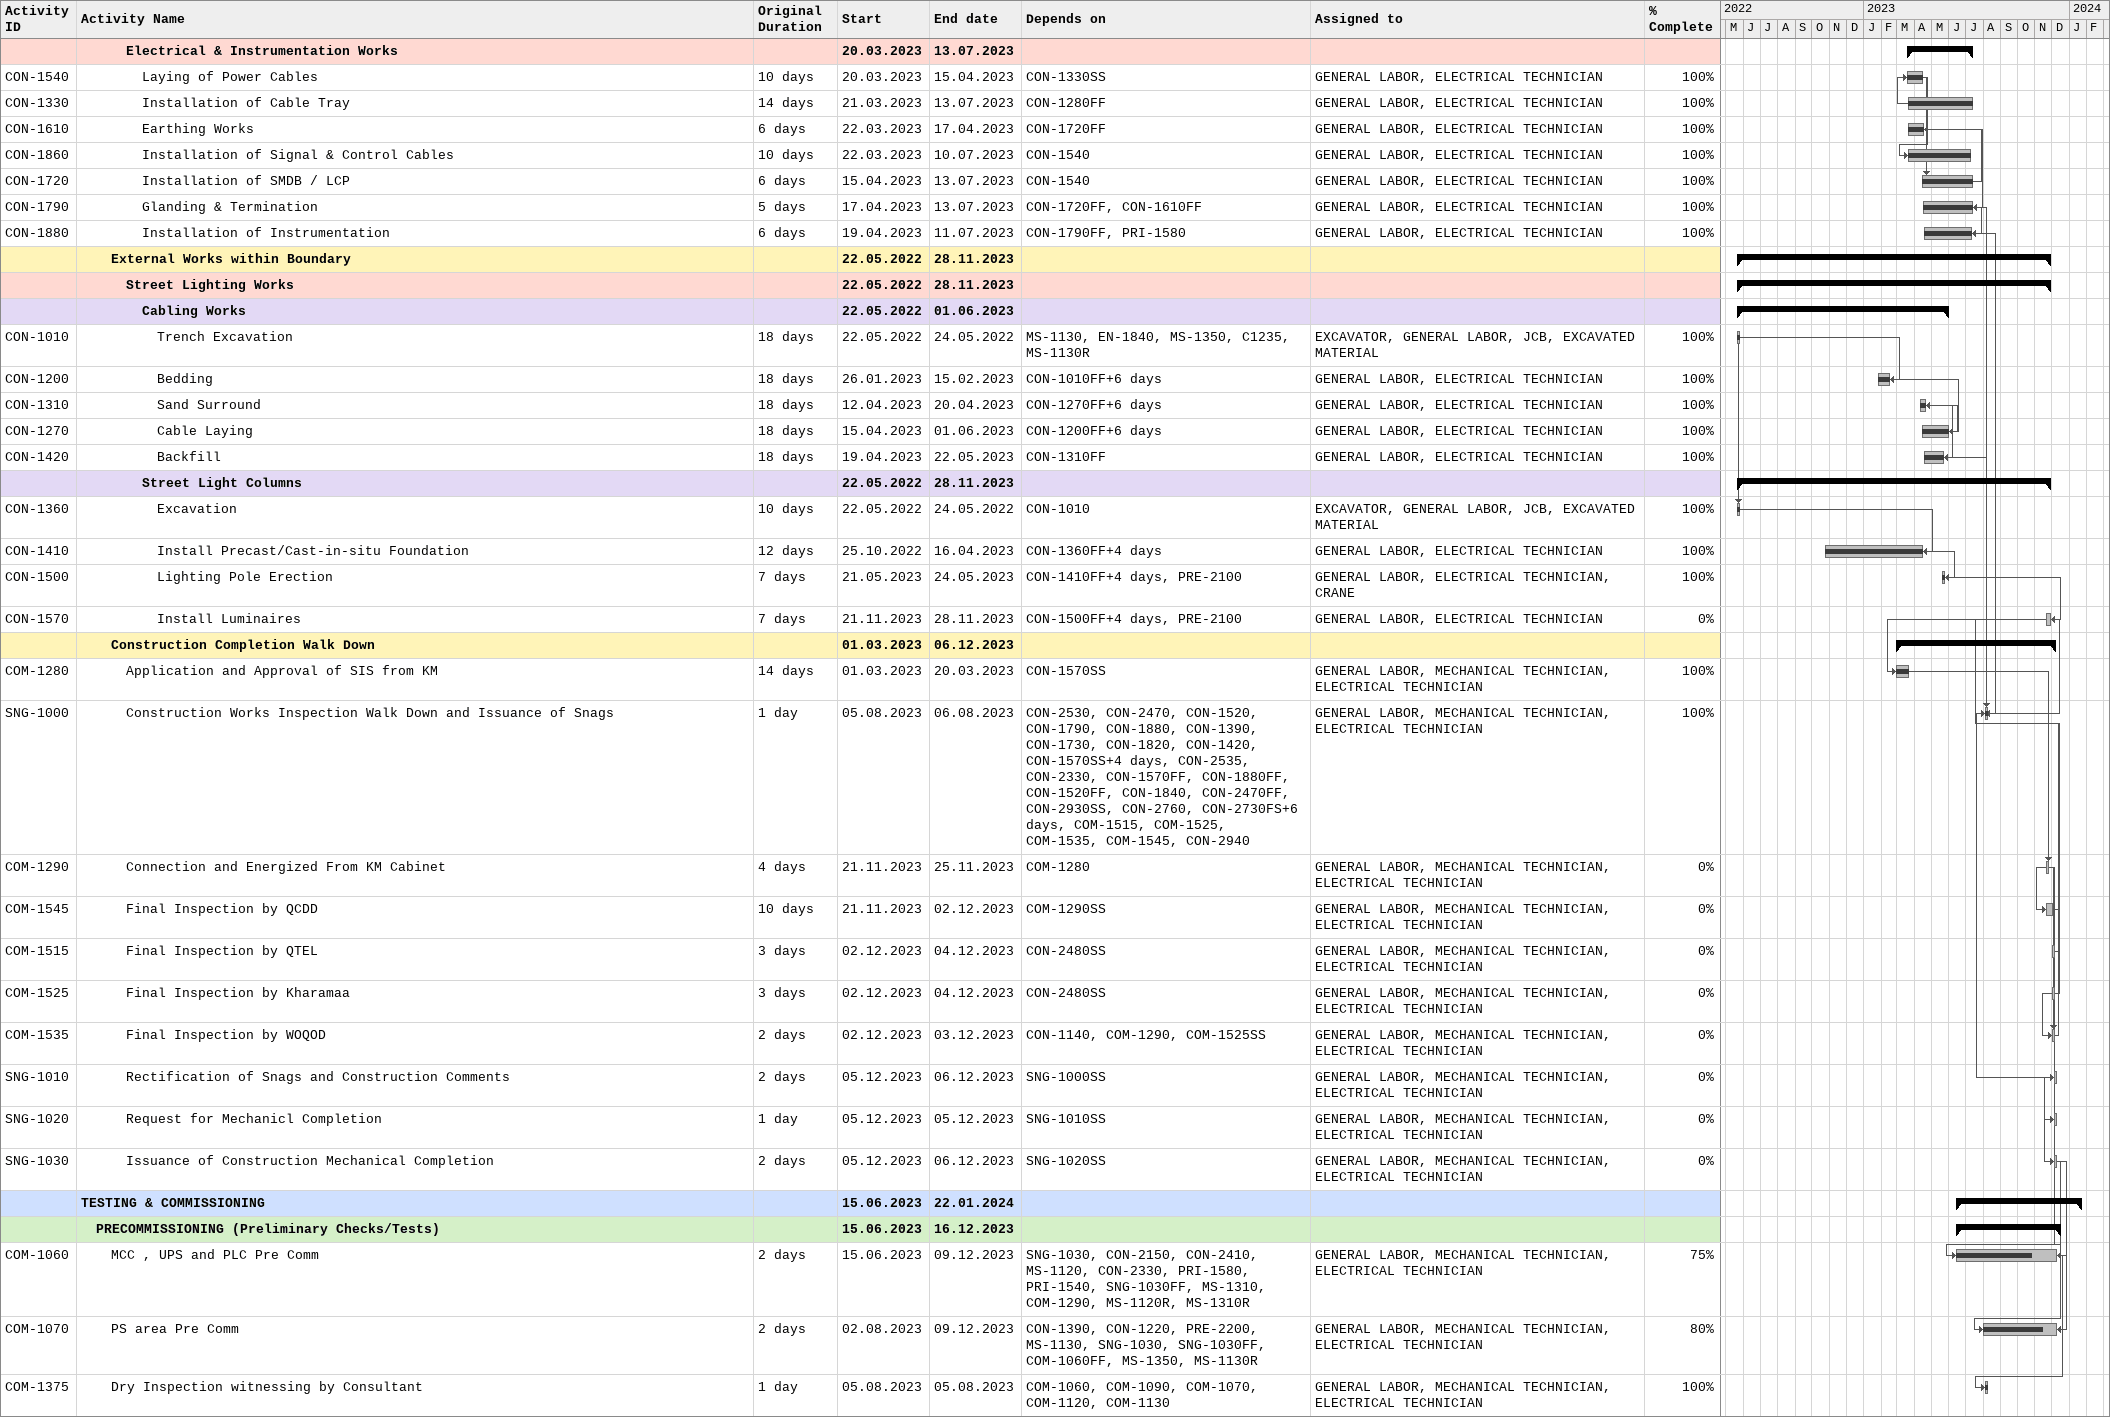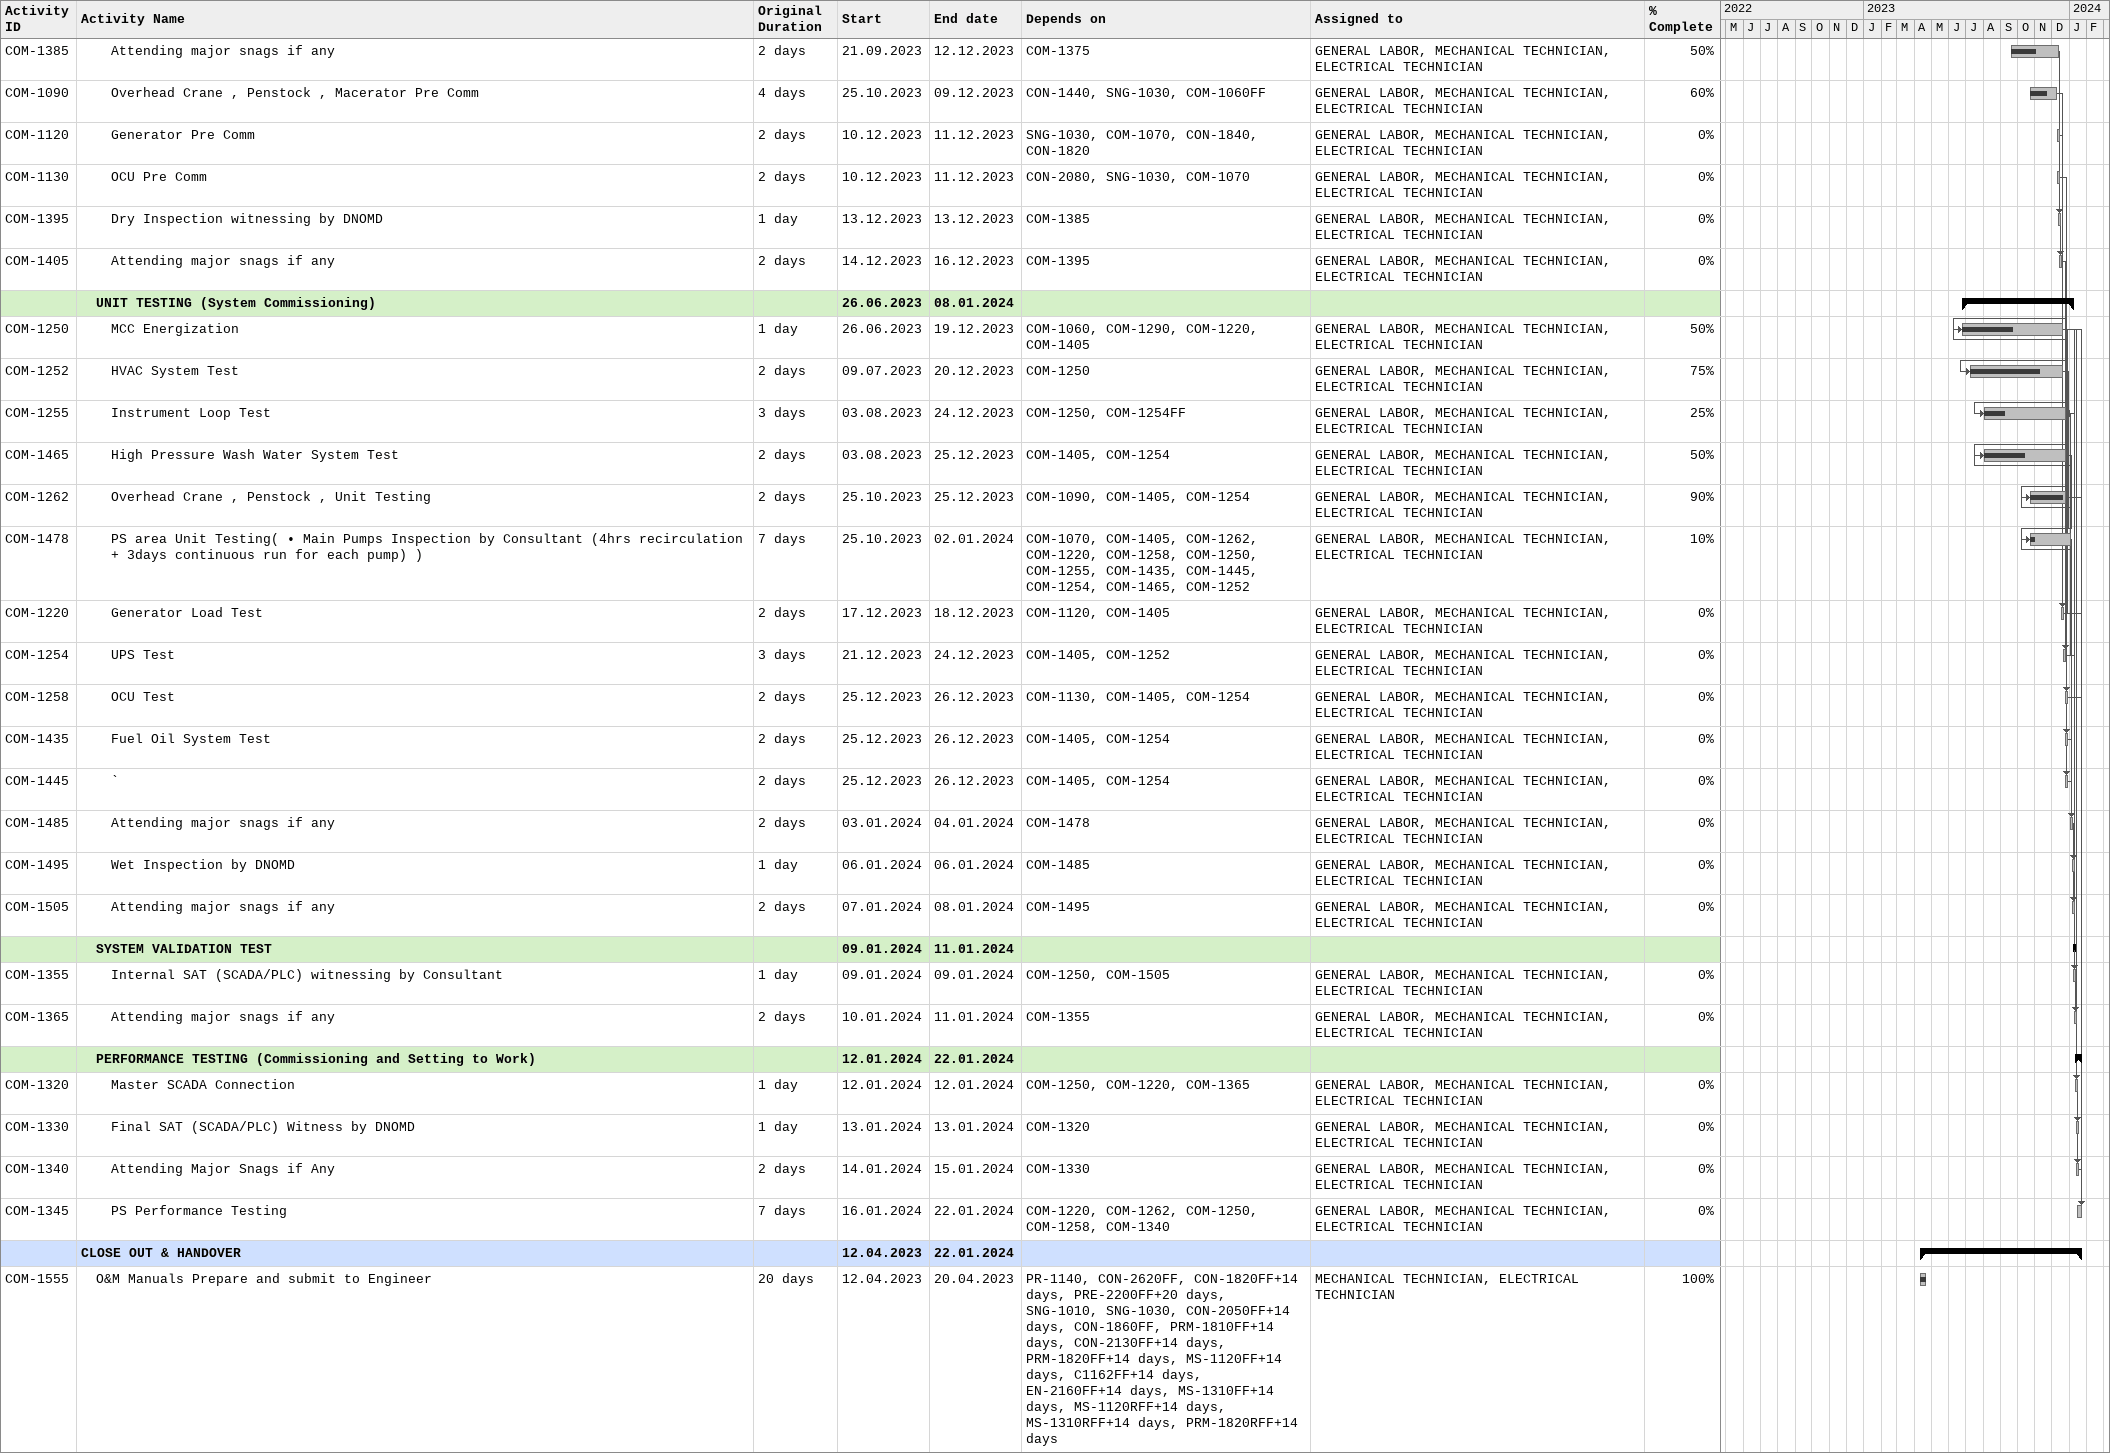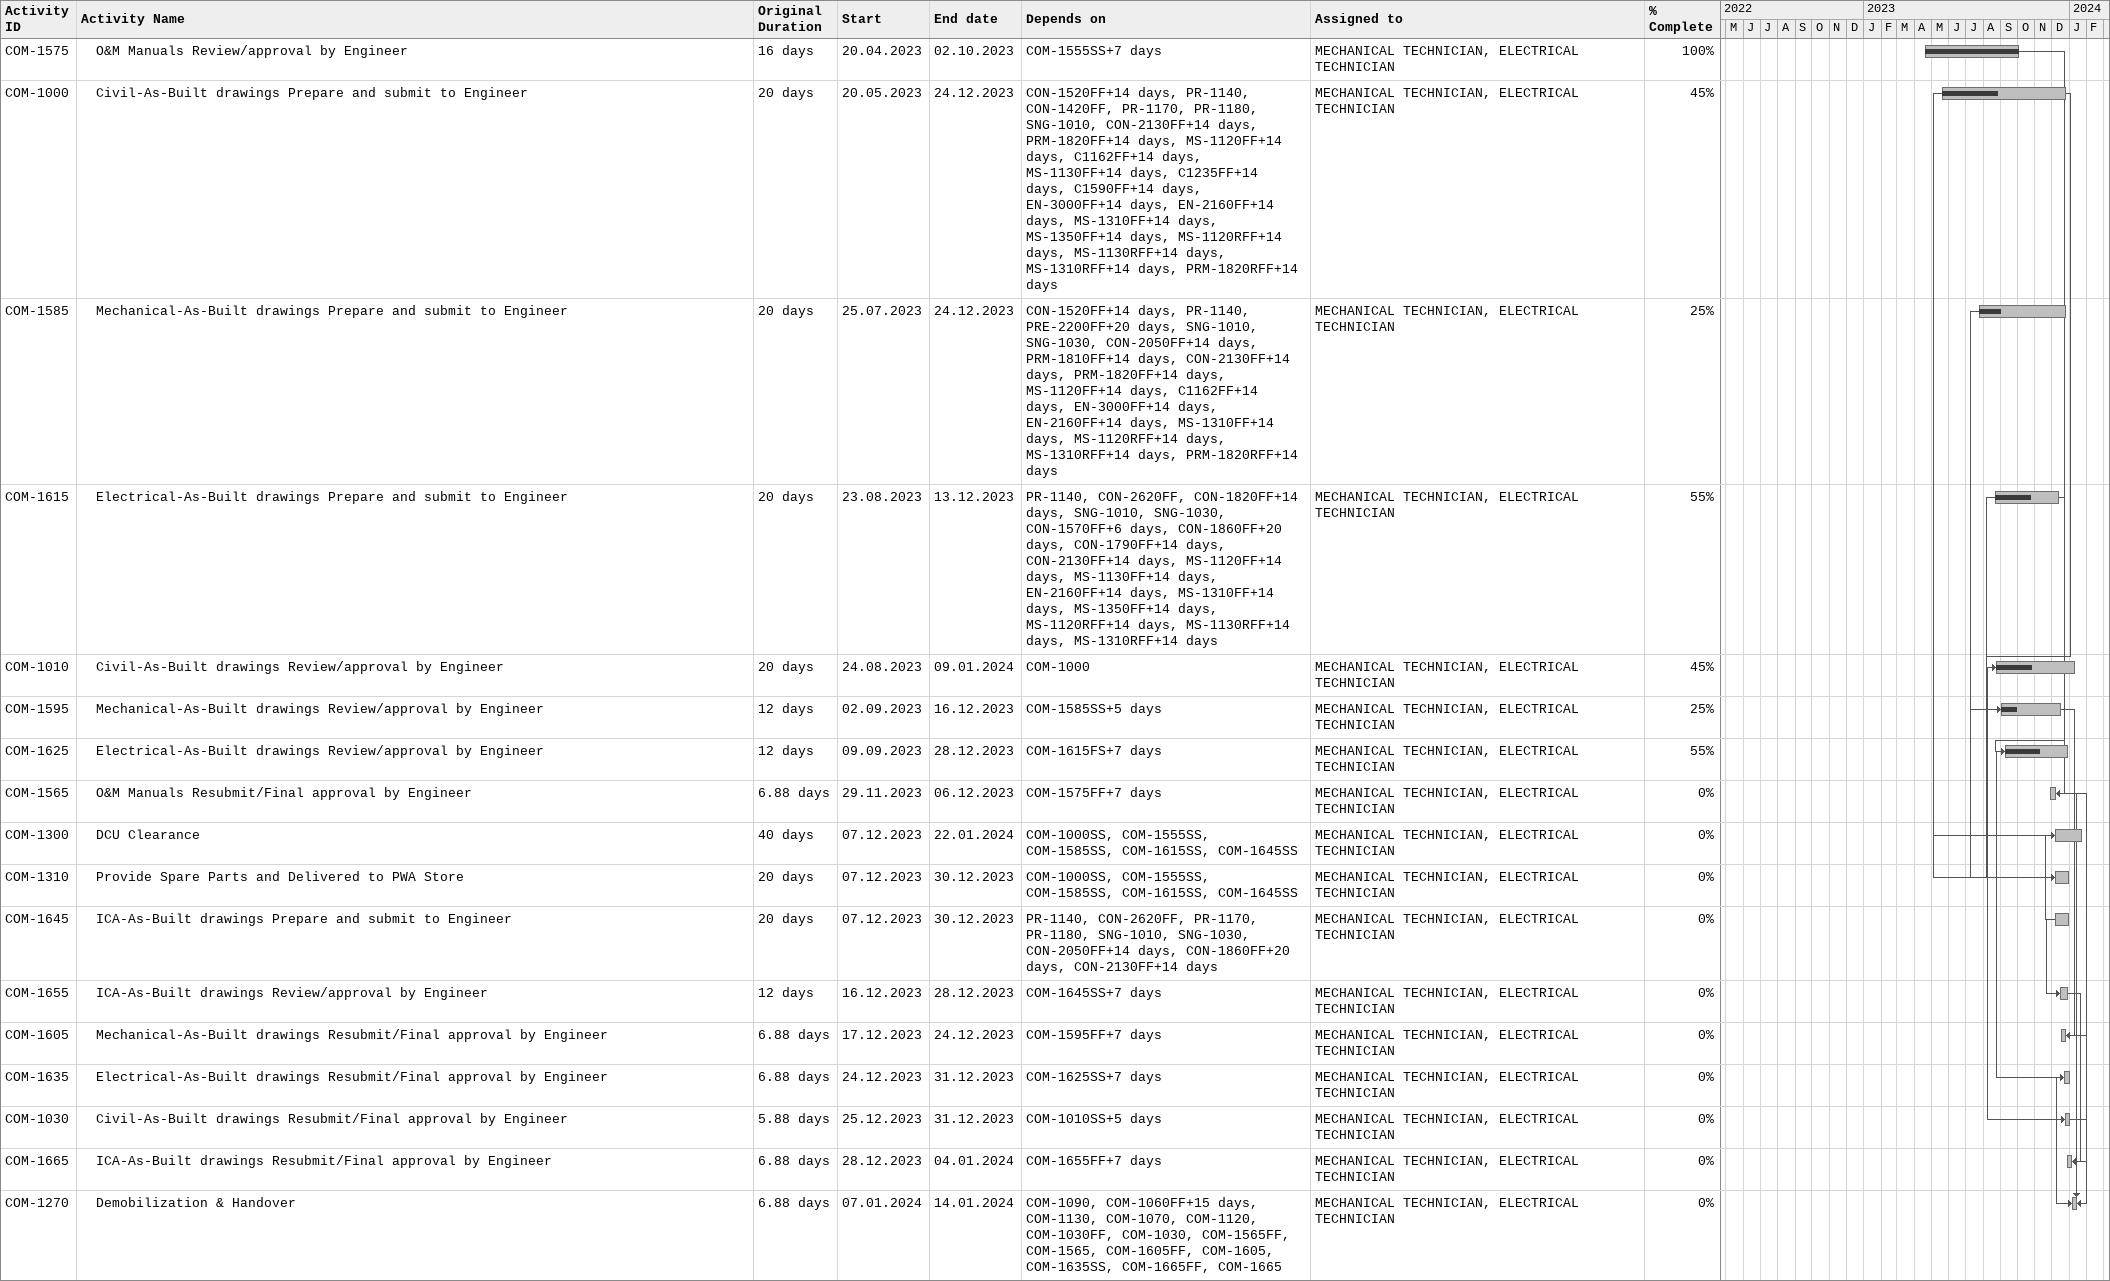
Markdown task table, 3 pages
| ID | Level | Task | Original duration | Start | Finish | Predecessors | Resources | % complete |
|---|---|---|---|---|---|---|---|---|
|  | 4 | **Electrical & Instrumentation Works** |  | 2023-03-20 | 2023-07-13 |  |  |  |
| CON-1540 | 5 | Laying of Power Cables | 10d | 2023-03-20 | 2023-04-15 | CON-1330SS | GENERAL LABOR, ELECTRICAL TECHNICIAN | 100 |
| CON-1330 | 5 | Installation of Cable Tray | 14d | 2023-03-21 | 2023-07-13 | CON-1280FF | GENERAL LABOR, ELECTRICAL TECHNICIAN | 100 |
| CON-1610 | 5 | Earthing Works | 6d | 2023-03-22 | 2023-04-17 | CON-1720FF | GENERAL LABOR, ELECTRICAL TECHNICIAN | 100 |
| CON-1860 | 5 | Installation of Signal & Control Cables | 10d | 2023-03-22 | 2023-07-10 | CON-1540 | GENERAL LABOR, ELECTRICAL TECHNICIAN | 100 |
| CON-1720 | 5 | Installation of SMDB / LCP | 6d | 2023-04-15 | 2023-07-13 | CON-1540 | GENERAL LABOR, ELECTRICAL TECHNICIAN | 100 |
| CON-1790 | 5 | Glanding & Termination | 5d | 2023-04-17 | 2023-07-13 | CON-1720FF, CON-1610FF | GENERAL LABOR, ELECTRICAL TECHNICIAN | 100 |
| CON-1880 | 5 | Installation of Instrumentation | 6d | 2023-04-19 | 2023-07-11 | CON-1790FF, PRI-1580 | GENERAL LABOR, ELECTRICAL TECHNICIAN | 100 |
|  | 3 | **External Works within Boundary** |  | 2022-05-22 | 2023-11-28 |  |  |  |
|  | 4 | **Street Lighting Works** |  | 2022-05-22 | 2023-11-28 |  |  |  |
|  | 5 | **Cabling Works** |  | 2022-05-22 | 2023-06-01 |  |  |  |
| CON-1010 | 6 | Trench Excavation | 18d | 2022-05-22 | 2022-05-24 | MS-1130, EN-1840, MS-1350, C1235, MS-1130R | EXCAVATOR, GENERAL LABOR, JCB, EXCAVATED MATERIAL | 100 |
| CON-1200 | 6 | Bedding | 18d | 2023-01-26 | 2023-02-15 | CON-1010FF+6d | GENERAL LABOR, ELECTRICAL TECHNICIAN | 100 |
| CON-1310 | 6 | Sand Surround | 18d | 2023-04-12 | 2023-04-20 | CON-1270FF+6d | GENERAL LABOR, ELECTRICAL TECHNICIAN | 100 |
| CON-1270 | 6 | Cable Laying | 18d | 2023-04-15 | 2023-06-01 | CON-1200FF+6d | GENERAL LABOR, ELECTRICAL TECHNICIAN | 100 |
| CON-1420 | 6 | Backfill | 18d | 2023-04-19 | 2023-05-22 | CON-1310FF | GENERAL LABOR, ELECTRICAL TECHNICIAN | 100 |
|  | 5 | **Street Light Columns** |  | 2022-05-22 | 2023-11-28 |  |  |  |
| CON-1360 | 6 | Excavation | 10d | 2022-05-22 | 2022-05-24 | CON-1010 | EXCAVATOR, GENERAL LABOR, JCB, EXCAVATED MATERIAL | 100 |
| CON-1410 | 6 | Install Precast/Cast-in-situ Foundation | 12d | 2022-10-25 | 2023-04-16 | CON-1360FF+4d | GENERAL LABOR, ELECTRICAL TECHNICIAN | 100 |
| CON-1500 | 6 | Lighting Pole Erection | 7d | 2023-05-21 | 2023-05-24 | CON-1410FF+4d, PRE-2100 | GENERAL LABOR, ELECTRICAL TECHNICIAN, CRANE | 100 |
| CON-1570 | 6 | Install Luminaires | 7d | 2023-11-21 | 2023-11-28 | CON-1500FF+4d, PRE-2100 | GENERAL LABOR, ELECTRICAL TECHNICIAN | 0 |
|  | 3 | **Construction Completion Walk Down** |  | 2023-03-01 | 2023-12-06 |  |  |  |
| COM-1280 | 4 | Application and Approval of SIS from KM | 14d | 2023-03-01 | 2023-03-20 | CON-1570SS | GENERAL LABOR, MECHANICAL TECHNICIAN, ELECTRICAL TECHNICIAN | 100 |
| SNG-1000 | 4 | Construction Works Inspection Walk Down and Issuance of Snags | 1d | 2023-08-05 | 2023-08-06 | CON-2530, CON-2470, CON-1520, CON-1790, CON-1880, CON-1390, CON-1730, CON-1820, CON-1420, CON-1570SS+4d, CON-2535, CON-2330, CON-1570FF, CON-1880FF, CON-1520FF, CON-1840, CON-2470FF, CON-2930SS, CON-2760, CON-2730FS+6d, COM-1515, COM-1525, COM-1535, COM-1545, CON-2940 | GENERAL LABOR, MECHANICAL TECHNICIAN, ELECTRICAL TECHNICIAN | 100 |
| COM-1290 | 4 | Connection and Energized From KM Cabinet | 4d | 2023-11-21 | 2023-11-25 | COM-1280 | GENERAL LABOR, MECHANICAL TECHNICIAN, ELECTRICAL TECHNICIAN | 0 |
| COM-1545 | 4 | Final Inspection by QCDD | 10d | 2023-11-21 | 2023-12-02 | COM-1290SS | GENERAL LABOR, MECHANICAL TECHNICIAN, ELECTRICAL TECHNICIAN | 0 |
| COM-1515 | 4 | Final Inspection by QTEL | 3d | 2023-12-02 | 2023-12-04 | CON-2480SS | GENERAL LABOR, MECHANICAL TECHNICIAN, ELECTRICAL TECHNICIAN | 0 |
| COM-1525 | 4 | Final Inspection by Kharamaa | 3d | 2023-12-02 | 2023-12-04 | CON-2480SS | GENERAL LABOR, MECHANICAL TECHNICIAN, ELECTRICAL TECHNICIAN | 0 |
| COM-1535 | 4 | Final Inspection by WOQOD | 2d | 2023-12-02 | 2023-12-03 | CON-1140, COM-1290, COM-1525SS | GENERAL LABOR, MECHANICAL TECHNICIAN, ELECTRICAL TECHNICIAN | 0 |
| SNG-1010 | 4 | Rectification of Snags and Construction Comments | 2d | 2023-12-05 | 2023-12-06 | SNG-1000SS | GENERAL LABOR, MECHANICAL TECHNICIAN, ELECTRICAL TECHNICIAN | 0 |
| SNG-1020 | 4 | Request for Mechanicl Completion | 1d | 2023-12-05 | 2023-12-05 | SNG-1010SS | GENERAL LABOR, MECHANICAL TECHNICIAN, ELECTRICAL TECHNICIAN | 0 |
| SNG-1030 | 4 | Issuance of Construction Mechanical Completion | 2d | 2023-12-05 | 2023-12-06 | SNG-1020SS | GENERAL LABOR, MECHANICAL TECHNICIAN, ELECTRICAL TECHNICIAN | 0 |
|  | 1 | **TESTING & COMMISSIONING** |  | 2023-06-15 | 2024-01-22 |  |  |  |
|  | 2 | **PRECOMMISSIONING (Preliminary Checks/Tests)** |  | 2023-06-15 | 2023-12-16 |  |  |  |
| COM-1060 | 3 | MCC , UPS and PLC Pre Comm | 2d | 2023-06-15 | 2023-12-09 | SNG-1030, CON-2150, CON-2410, MS-1120, CON-2330, PRI-1580, PRI-1540, SNG-1030FF, MS-1310, COM-1290, MS-1120R, MS-1310R | GENERAL LABOR, MECHANICAL TECHNICIAN, ELECTRICAL TECHNICIAN | 75 |
| COM-1070 | 3 | PS area Pre Comm | 2d | 2023-08-02 | 2023-12-09 | CON-1390, CON-1220, PRE-2200, MS-1130, SNG-1030, SNG-1030FF, COM-1060FF, MS-1350, MS-1130R | GENERAL LABOR, MECHANICAL TECHNICIAN, ELECTRICAL TECHNICIAN | 80 |
| COM-1375 | 3 | Dry Inspection witnessing by Consultant | 1d | 2023-08-05 | 2023-08-05 | COM-1060, COM-1090, COM-1070, COM-1120, COM-1130 | GENERAL LABOR, MECHANICAL TECHNICIAN, ELECTRICAL TECHNICIAN | 100 |
| COM-1385 | 3 | Attending major snags if any | 2d | 2023-09-21 | 2023-12-12 | COM-1375 | GENERAL LABOR, MECHANICAL TECHNICIAN, ELECTRICAL TECHNICIAN | 50 |
| COM-1090 | 3 | Overhead Crane , Penstock , Macerator Pre Comm | 4d | 2023-10-25 | 2023-12-09 | CON-1440, SNG-1030, COM-1060FF | GENERAL LABOR, MECHANICAL TECHNICIAN, ELECTRICAL TECHNICIAN | 60 |
| COM-1120 | 3 | Generator Pre Comm | 2d | 2023-12-10 | 2023-12-11 | SNG-1030, COM-1070, CON-1840, CON-1820 | GENERAL LABOR, MECHANICAL TECHNICIAN, ELECTRICAL TECHNICIAN | 0 |
| COM-1130 | 3 | OCU Pre Comm | 2d | 2023-12-10 | 2023-12-11 | CON-2080, SNG-1030, COM-1070 | GENERAL LABOR, MECHANICAL TECHNICIAN, ELECTRICAL TECHNICIAN | 0 |
| COM-1395 | 3 | Dry Inspection witnessing by DNOMD | 1d | 2023-12-13 | 2023-12-13 | COM-1385 | GENERAL LABOR, MECHANICAL TECHNICIAN, ELECTRICAL TECHNICIAN | 0 |
| COM-1405 | 3 | Attending major snags if any | 2d | 2023-12-14 | 2023-12-16 | COM-1395 | GENERAL LABOR, MECHANICAL TECHNICIAN, ELECTRICAL TECHNICIAN | 0 |
|  | 2 | **UNIT TESTING (System Commissioning)** |  | 2023-06-26 | 2024-01-08 |  |  |  |
| COM-1250 | 3 | MCC Energization | 1d | 2023-06-26 | 2023-12-19 | COM-1060, COM-1290, COM-1220, COM-1405 | GENERAL LABOR, MECHANICAL TECHNICIAN, ELECTRICAL TECHNICIAN | 50 |
| COM-1252 | 3 | HVAC System Test | 2d | 2023-07-09 | 2023-12-20 | COM-1250 | GENERAL LABOR, MECHANICAL TECHNICIAN, ELECTRICAL TECHNICIAN | 75 |
| COM-1255 | 3 | Instrument Loop Test | 3d | 2023-08-03 | 2023-12-24 | COM-1250, COM-1254FF | GENERAL LABOR, MECHANICAL TECHNICIAN, ELECTRICAL TECHNICIAN | 25 |
| COM-1465 | 3 | High Pressure Wash Water System Test | 2d | 2023-08-03 | 2023-12-25 | COM-1405, COM-1254 | GENERAL LABOR, MECHANICAL TECHNICIAN, ELECTRICAL TECHNICIAN | 50 |
| COM-1262 | 3 | Overhead Crane , Penstock , Unit Testing | 2d | 2023-10-25 | 2023-12-25 | COM-1090, COM-1405, COM-1254 | GENERAL LABOR, MECHANICAL TECHNICIAN, ELECTRICAL TECHNICIAN | 90 |
| COM-1478 | 3 | PS area Unit Testing( • Main Pumps Inspection by Consultant (4hrs recirculation + 3days continuous run for each pump) ) | 7d | 2023-10-25 | 2024-01-02 | COM-1070, COM-1405, COM-1262, COM-1220, COM-1258, COM-1250, COM-1255, COM-1435, COM-1445, COM-1254, COM-1465, COM-1252 | GENERAL LABOR, MECHANICAL TECHNICIAN, ELECTRICAL TECHNICIAN | 10 |
| COM-1220 | 3 | Generator Load Test | 2d | 2023-12-17 | 2023-12-18 | COM-1120, COM-1405 | GENERAL LABOR, MECHANICAL TECHNICIAN, ELECTRICAL TECHNICIAN | 0 |
| COM-1254 | 3 | UPS Test | 3d | 2023-12-21 | 2023-12-24 | COM-1405, COM-1252 | GENERAL LABOR, MECHANICAL TECHNICIAN, ELECTRICAL TECHNICIAN | 0 |
| COM-1258 | 3 | OCU Test | 2d | 2023-12-25 | 2023-12-26 | COM-1130, COM-1405, COM-1254 | GENERAL LABOR, MECHANICAL TECHNICIAN, ELECTRICAL TECHNICIAN | 0 |
| COM-1435 | 3 | Fuel Oil System Test | 2d | 2023-12-25 | 2023-12-26 | COM-1405, COM-1254 | GENERAL LABOR, MECHANICAL TECHNICIAN, ELECTRICAL TECHNICIAN | 0 |
| COM-1445 | 3 | ` | 2d | 2023-12-25 | 2023-12-26 | COM-1405, COM-1254 | GENERAL LABOR, MECHANICAL TECHNICIAN, ELECTRICAL TECHNICIAN | 0 |
| COM-1485 | 3 | Attending major snags if any | 2d | 2024-01-03 | 2024-01-04 | COM-1478 | GENERAL LABOR, MECHANICAL TECHNICIAN, ELECTRICAL TECHNICIAN | 0 |
| COM-1495 | 3 | Wet Inspection by DNOMD | 1d | 2024-01-06 | 2024-01-06 | COM-1485 | GENERAL LABOR, MECHANICAL TECHNICIAN, ELECTRICAL TECHNICIAN | 0 |
| COM-1505 | 3 | Attending major snags if any | 2d | 2024-01-07 | 2024-01-08 | COM-1495 | GENERAL LABOR, MECHANICAL TECHNICIAN, ELECTRICAL TECHNICIAN | 0 |
|  | 2 | **SYSTEM VALIDATION TEST** |  | 2024-01-09 | 2024-01-11 |  |  |  |
| COM-1355 | 3 | Internal SAT (SCADA/PLC) witnessing by Consultant | 1d | 2024-01-09 | 2024-01-09 | COM-1250, COM-1505 | GENERAL LABOR, MECHANICAL TECHNICIAN, ELECTRICAL TECHNICIAN | 0 |
| COM-1365 | 3 | Attending major snags if any | 2d | 2024-01-10 | 2024-01-11 | COM-1355 | GENERAL LABOR, MECHANICAL TECHNICIAN, ELECTRICAL TECHNICIAN | 0 |
|  | 2 | **PERFORMANCE TESTING (Commissioning and Setting to Work)** |  | 2024-01-12 | 2024-01-22 |  |  |  |
| COM-1320 | 3 | Master SCADA Connection | 1d | 2024-01-12 | 2024-01-12 | COM-1250, COM-1220, COM-1365 | GENERAL LABOR, MECHANICAL TECHNICIAN, ELECTRICAL TECHNICIAN | 0 |
| COM-1330 | 3 | Final SAT (SCADA/PLC) Witness by DNOMD | 1d | 2024-01-13 | 2024-01-13 | COM-1320 | GENERAL LABOR, MECHANICAL TECHNICIAN, ELECTRICAL TECHNICIAN | 0 |
| COM-1340 | 3 | Attending Major Snags if Any | 2d | 2024-01-14 | 2024-01-15 | COM-1330 | GENERAL LABOR, MECHANICAL TECHNICIAN, ELECTRICAL TECHNICIAN | 0 |
| COM-1345 | 3 | PS Performance Testing | 7d | 2024-01-16 | 2024-01-22 | COM-1220, COM-1262, COM-1250, COM-1258, COM-1340 | GENERAL LABOR, MECHANICAL TECHNICIAN, ELECTRICAL TECHNICIAN | 0 |
|  | 1 | **CLOSE OUT & HANDOVER** |  | 2023-04-12 | 2024-01-22 |  |  |  |
| COM-1555 | 2 | O&M Manuals Prepare and submit to Engineer | 20d | 2023-04-12 | 2023-04-20 | PR-1140, CON-2620FF, CON-1820FF+14d, PRE-2200FF+20d, SNG-1010, SNG-1030, CON-2050FF+14d, CON-1860FF, PRM-1810FF+14d, CON-2130FF+14d, PRM-1820FF+14d, MS-1120FF+14d, C1162FF+14d, EN-2160FF+14d, MS-1310FF+14d, MS-1120RFF+14d, MS-1310RFF+14d, PRM-1820RFF+14d | MECHANICAL TECHNICIAN, ELECTRICAL TECHNICIAN | 100 |
| COM-1575 | 2 | O&M Manuals Review/approval by Engineer | 16d | 2023-04-20 | 2023-10-02 | COM-1555SS+7d | MECHANICAL TECHNICIAN, ELECTRICAL TECHNICIAN | 100 |
| COM-1000 | 2 | Civil-As-Built drawings Prepare and submit to Engineer | 20d | 2023-05-20 | 2023-12-24 | CON-1520FF+14d, PR-1140, CON-1420FF, PR-1170, PR-1180, SNG-1010, CON-2130FF+14d, PRM-1820FF+14d, MS-1120FF+14d, C1162FF+14d, MS-1130FF+14d, C1235FF+14d, C1590FF+14d, EN-3000FF+14d, EN-2160FF+14d, MS-1310FF+14d, MS-1350FF+14d, MS-1120RFF+14d, MS-1130RFF+14d, MS-1310RFF+14d, PRM-1820RFF+14d | MECHANICAL TECHNICIAN, ELECTRICAL TECHNICIAN | 45 |
| COM-1585 | 2 | Mechanical-As-Built drawings Prepare and submit to Engineer | 20d | 2023-07-25 | 2023-12-24 | CON-1520FF+14d, PR-1140, PRE-2200FF+20d, SNG-1010, SNG-1030, CON-2050FF+14d, PRM-1810FF+14d, CON-2130FF+14d, PRM-1820FF+14d, MS-1120FF+14d, C1162FF+14d, EN-3000FF+14d, EN-2160FF+14d, MS-1310FF+14d, MS-1120RFF+14d, MS-1310RFF+14d, PRM-1820RFF+14d | MECHANICAL TECHNICIAN, ELECTRICAL TECHNICIAN | 25 |
| COM-1615 | 2 | Electrical-As-Built drawings Prepare and submit to Engineer | 20d | 2023-08-23 | 2023-12-13 | PR-1140, CON-2620FF, CON-1820FF+14d, SNG-1010, SNG-1030, CON-1570FF+6d, CON-1860FF+20d, CON-1790FF+14d, CON-2130FF+14d, MS-1120FF+14d, MS-1130FF+14d, EN-2160FF+14d, MS-1310FF+14d, MS-1350FF+14d, MS-1120RFF+14d, MS-1130RFF+14d, MS-1310RFF+14d | MECHANICAL TECHNICIAN, ELECTRICAL TECHNICIAN | 55 |
| COM-1010 | 2 | Civil-As-Built drawings Review/approval by Engineer | 20d | 2023-08-24 | 2024-01-09 | COM-1000 | MECHANICAL TECHNICIAN, ELECTRICAL TECHNICIAN | 45 |
| COM-1595 | 2 | Mechanical-As-Built drawings Review/approval by Engineer | 12d | 2023-09-02 | 2023-12-16 | COM-1585SS+5d | MECHANICAL TECHNICIAN, ELECTRICAL TECHNICIAN | 25 |
| COM-1625 | 2 | Electrical-As-Built drawings Review/approval by Engineer | 12d | 2023-09-09 | 2023-12-28 | COM-1615FS+7d | MECHANICAL TECHNICIAN, ELECTRICAL TECHNICIAN | 55 |
| COM-1565 | 2 | O&M Manuals Resubmit/Final approval by Engineer | 6.88d | 2023-11-29 | 2023-12-06 | COM-1575FF+7d | MECHANICAL TECHNICIAN, ELECTRICAL TECHNICIAN | 0 |
| COM-1300 | 2 | DCU Clearance | 40d | 2023-12-07 | 2024-01-22 | COM-1000SS, COM-1555SS, COM-1585SS, COM-1615SS, COM-1645SS | MECHANICAL TECHNICIAN, ELECTRICAL TECHNICIAN | 0 |
| COM-1310 | 2 | Provide Spare Parts and Delivered to PWA Store | 20d | 2023-12-07 | 2023-12-30 | COM-1000SS, COM-1555SS, COM-1585SS, COM-1615SS, COM-1645SS | MECHANICAL TECHNICIAN, ELECTRICAL TECHNICIAN | 0 |
| COM-1645 | 2 | ICA-As-Built drawings Prepare and submit to Engineer | 20d | 2023-12-07 | 2023-12-30 | PR-1140, CON-2620FF, PR-1170, PR-1180, SNG-1010, SNG-1030, CON-2050FF+14d, CON-1860FF+20d, CON-2130FF+14d | MECHANICAL TECHNICIAN, ELECTRICAL TECHNICIAN | 0 |
| COM-1655 | 2 | ICA-As-Built drawings Review/approval by Engineer | 12d | 2023-12-16 | 2023-12-28 | COM-1645SS+7d | MECHANICAL TECHNICIAN, ELECTRICAL TECHNICIAN | 0 |
| COM-1605 | 2 | Mechanical-As-Built drawings Resubmit/Final approval by Engineer | 6.88d | 2023-12-17 | 2023-12-24 | COM-1595FF+7d | MECHANICAL TECHNICIAN, ELECTRICAL TECHNICIAN | 0 |
| COM-1635 | 2 | Electrical-As-Built drawings Resubmit/Final approval by Engineer | 6.88d | 2023-12-24 | 2023-12-31 | COM-1625SS+7d | MECHANICAL TECHNICIAN, ELECTRICAL TECHNICIAN | 0 |
| COM-1030 | 2 | Civil-As-Built drawings Resubmit/Final approval by Engineer | 5.88d | 2023-12-25 | 2023-12-31 | COM-1010SS+5d | MECHANICAL TECHNICIAN, ELECTRICAL TECHNICIAN | 0 |
| COM-1665 | 2 | ICA-As-Built drawings Resubmit/Final approval by Engineer | 6.88d | 2023-12-28 | 2024-01-04 | COM-1655FF+7d | MECHANICAL TECHNICIAN, ELECTRICAL TECHNICIAN | 0 |
| COM-1270 | 2 | Demobilization & Handover | 6.88d | 2024-01-07 | 2024-01-14 | COM-1090, COM-1060FF+15d, COM-1130, COM-1070, COM-1120, COM-1030FF, COM-1030, COM-1565FF, COM-1565, COM-1605FF, COM-1605, COM-1635SS, COM-1665FF, COM-1665 | MECHANICAL TECHNICIAN, ELECTRICAL TECHNICIAN | 0 |
